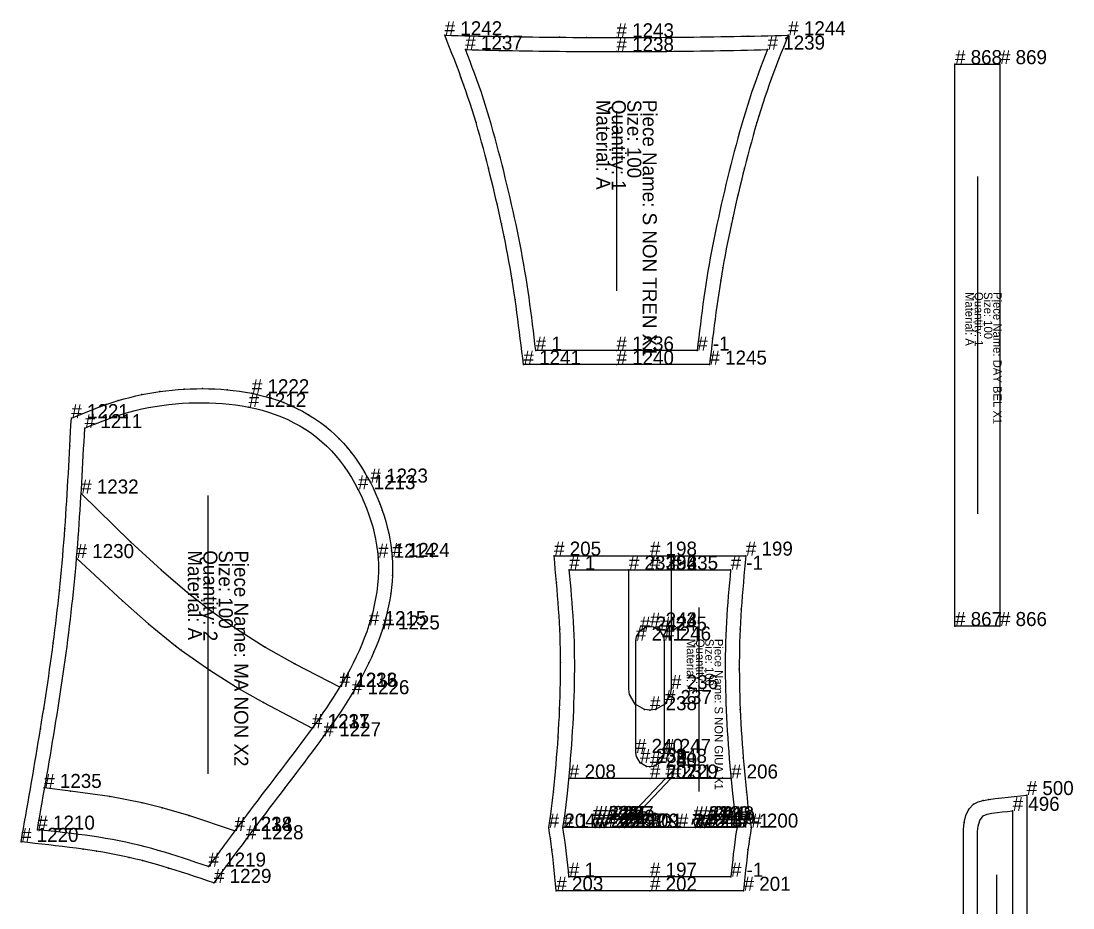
# Model space of a CAD drawing. Header units: metres. Extents: x 0 to 14781, y -73 to 3955.
# Drawn here: x 632 to 1381, y 3131 to 3762 of the extents above; entities that cross this region are included whole.
import ezdxf

# ---------------------------------------------------------------- set-up
doc = ezdxf.new("R2010")
doc.units = ezdxf.units.M

# ---------------------------------------------------------------- blocks, each defined once
blk = doc.blocks.new('7')
at = {"layer": '1'}
blk.add_lwpolyline([(1079.92, 3381.44), (1148.16, 3381.44), (1147.72, 3376.69), (1147.28, 3371.94), (1146.84, 3367.19), (1146.42, 3362.44), (1146.01, 3357.69), (1145.63, 3352.93), (1145.26, 3348.18), (1144.92, 3343.42), (1144.62, 3338.66), (1144.34, 3333.9), (1144.11, 3329.14), (1143.91, 3324.38), (1143.76, 3319.61), (1143.64, 3314.84), (1143.57, 3310.07), (1143.53, 3305.3), (1143.52, 3300.53), (1143.56, 3295.76), (1143.62, 3290.98), (1143.72, 3286.21), (1143.85, 3281.44), (1144.01, 3276.67), (1144.19, 3271.9), (1144.42, 3266.99), (1144.67, 3262.09), (1144.95, 3257.18), (1145.26, 3252.27), (1145.59, 3247.37), (1145.95, 3242.47), (1146.33, 3237.57), (1146.74, 3232.67), (1147.17, 3227.78), (1147.63, 3222.88), (1148.1, 3217.99), (1148.6, 3213.1), (1149.02, 3209.19), (1149.46, 3205.29), (1149.94, 3201.39), (1150.47, 3197.5), (1151.22, 3192.67), (1152.02, 3187.85), (1151.37, 3184.02), (1150.77, 3180.19), (1150.19, 3176.19), (1149.67, 3172.19), (1149.09, 3167.31), (1148.54, 3162.43), (1148.02, 3157.55), (1147.52, 3152.66), (1147.04, 3147.77), (1146.57, 3142.88), (1079.92, 3142.88), (1013.26, 3142.88), (1012.79, 3147.77), (1012.31, 3152.66), (1011.81, 3157.55), (1011.29, 3162.43), (1010.74, 3167.31), (1010.16, 3172.19), (1009.64, 3176.19), (1009.06, 3180.19), (1008.46, 3184.02), (1007.82, 3187.85), (1008.61, 3192.67), (1009.36, 3197.5), (1009.89, 3201.39), (1010.37, 3205.29), (1010.82, 3209.19), (1011.23, 3213.1), (1011.73, 3217.99), (1012.2, 3222.88), (1012.66, 3227.78), (1013.09, 3232.67), (1013.5, 3237.57), (1013.88, 3242.47), (1014.24, 3247.37), (1014.57, 3252.27), (1014.88, 3257.18), (1015.16, 3262.09), (1015.41, 3266.99), (1015.64, 3271.9), (1015.82, 3276.67), (1015.98, 3281.44), (1016.11, 3286.21), (1016.21, 3290.98), (1016.28, 3295.76), (1016.31, 3300.53), (1016.3, 3305.3), (1016.26, 3310.07), (1016.19, 3314.84), (1016.07, 3319.61), (1015.92, 3324.38), (1015.72, 3329.14), (1015.49, 3333.9), (1015.22, 3338.66), (1014.91, 3343.42), (1014.57, 3348.18), (1014.2, 3352.93), (1013.82, 3357.69), (1013.41, 3362.44), (1012.99, 3367.19), (1012.56, 3371.94), (1012.11, 3376.69), (1011.67, 3381.44)], close=True, dxfattribs=at)
at = {"layer": '14'}
for points in [[(1079.92, 3371.44), (1137.36, 3371.44), (1136.93, 3366.79), (1136.51, 3362.13), (1136.09, 3357.48), (1135.7, 3352.82), (1135.32, 3348.17), (1134.97, 3343.51), (1134.64, 3338.85), (1134.35, 3334.19), (1134.11, 3329.52), (1133.89, 3324.69), (1133.73, 3319.86), (1133.6, 3315.03), (1133.52, 3310.2), (1133.48, 3305.36), (1133.48, 3300.53), (1133.52, 3295.69), (1133.59, 3290.86), (1133.69, 3286.02), (1133.83, 3281.19), (1134, 3276.35), (1134.2, 3271.52), (1134.43, 3266.56), (1134.68, 3261.6), (1134.97, 3256.65), (1135.28, 3251.7), (1135.62, 3246.74), (1135.98, 3241.79), (1136.37, 3236.85), (1136.78, 3231.9), (1137.21, 3226.95), (1137.67, 3222.01), (1138.15, 3217.07), (1138.65, 3212.13), (1139.07, 3208.12), (1139.52, 3204.11), (1140.01, 3200.11), (1140.57, 3196.11), (1141.21, 3191.98), (1141.89, 3187.86), (1141.37, 3184.77), (1140.88, 3181.67), (1140.28, 3177.54), (1139.75, 3173.39), (1139.26, 3169.3), (1138.81, 3165.2), (1138.39, 3161.09), (1137.98, 3156.99), (1137.58, 3152.88), (1079.92, 3152.88), (1022.25, 3152.88), (1021.85, 3156.99), (1021.45, 3161.09), (1021.02, 3165.2), (1020.57, 3169.3), (1020.09, 3173.39), (1019.55, 3177.54), (1018.96, 3181.67), (1018.46, 3184.77), (1017.94, 3187.86), (1018.62, 3191.98), (1019.27, 3196.11), (1019.82, 3200.11), (1020.31, 3204.11), (1020.76, 3208.12), (1021.18, 3212.13), (1021.68, 3217.07), (1022.16, 3222.01), (1022.62, 3226.95), (1023.05, 3231.9), (1023.46, 3236.85), (1023.85, 3241.79), (1024.21, 3246.74), (1024.55, 3251.7), (1024.86, 3256.65), (1025.15, 3261.6), (1025.4, 3266.56), (1025.64, 3271.52), (1025.83, 3276.35), (1026, 3281.19), (1026.14, 3286.02), (1026.24, 3290.86), (1026.31, 3295.69), (1026.35, 3300.53), (1026.35, 3305.36), (1026.31, 3310.2), (1026.23, 3315.03), (1026.11, 3319.86), (1025.94, 3324.69), (1025.73, 3329.52), (1025.48, 3334.19), (1025.19, 3338.85), (1024.86, 3343.51), (1024.51, 3348.17), (1024.13, 3352.82), (1023.74, 3357.48), (1023.32, 3362.13), (1022.9, 3366.79), (1022.47, 3371.44)], [(1064.92, 3371.44), (1079.92, 3371.44), (1094.92, 3371.44), (1094.92, 3286.44), (1094.4, 3282.56), (1090.52, 3275.83), (1083.8, 3271.95), (1079.92, 3271.44), (1079.92, 3271.44), (1076.03, 3271.95), (1069.31, 3275.83), (1065.43, 3282.56), (1064.92, 3286.44)], [(1079.93, 3231.03), (1077.34, 3231.37), (1072.86, 3233.96), (1070.27, 3238.44), (1069.93, 3241.03), (1069.93, 3321.03), (1070.27, 3323.62), (1072.86, 3328.1), (1077.34, 3330.69), (1079.93, 3331.03), (1079.93, 3331.03), (1082.52, 3330.69), (1087, 3328.1), (1089.59, 3323.62), (1089.93, 3321.03), (1089.93, 3241.03), (1089.59, 3238.44), (1087, 3233.96), (1082.52, 3231.37), (1079.93, 3231.03)]]:
    blk.add_lwpolyline(points, close=True, dxfattribs=at)
at = {"layer": '2'}
for p in [(1011.67, 3381.44), (1079.92, 3381.44), (1148.16, 3381.44), (1022.47, 3371.44), (1064.92, 3371.44), (1079.92, 3371.44), (1079.92, 3371.44), (1094.92, 3371.44), (1137.36, 3371.44), (1072.86, 3328.1), (1079.93, 3331.03), (1079.93, 3331.03), (1087, 3328.1), (1069.93, 3321.03), (1089.93, 3321.03), (1094.92, 3286.44), (1090.52, 3275.83), (1079.92, 3271.44), (1069.93, 3241.03), (1089.93, 3241.03), (1072.86, 3233.96), (1079.93, 3231.03), (1079.93, 3231.03), (1087, 3233.96), (1022.25, 3222.84), (1079.92, 3222.84), (1090.9, 3222.84), (1094.79, 3222.84), (1137.58, 3222.84), (1038.47, 3190.68), (1039.32, 3193.28), (1042.56, 3193.24), (1045.81, 3193.2), (1049.06, 3193.17), (1049.84, 3190.55), (1109.93, 3190.53), (1110.78, 3193.13), (1114.02, 3193.1), (1117.27, 3193.06), (1120.52, 3193.02), (1121.3, 3190.4), (1007.82, 3187.85), (1017.94, 3187.86), (1017.94, 3187.86), (1040.88, 3188.05), (1044.13, 3188.01), (1047.38, 3187.97), (1057.98, 3187.86), (1061.86, 3187.86), (1066.99, 3187.86), (1079.92, 3187.86), (1099.82, 3187.86), (1112.34, 3187.9), (1115.59, 3187.86), (1118.84, 3187.82), (1141.89, 3187.86), (1141.89, 3187.86), (1152.02, 3187.85), (1022.25, 3152.88), (1079.92, 3152.88), (1137.58, 3152.88), (1013.26, 3142.88), (1079.92, 3142.88), (1146.57, 3142.88)]:
    blk.add_point(p, dxfattribs=at)
at = {"layer": '3'}
for p in [(1079.92, 3371.44), (1013.41, 3362.44), (1144.92, 3343.42), (1015.72, 3329.14), (1144.11, 3329.14), (1016.3, 3305.3), (1143.52, 3300.53), (1065.43, 3282.56), (1094.4, 3282.56), (1069.31, 3275.83), (1090.52, 3275.83), (1015.64, 3271.9), (1076.03, 3271.95), (1083.8, 3271.95), (1144.19, 3271.9), (1014.57, 3252.27), (1070.27, 3238.44), (1146.33, 3237.57), (1072.86, 3233.96), (1077.34, 3231.37), (1011.23, 3213.1), (1148.6, 3213.1), (1009.36, 3197.5), (1079.28, 3197.72), (1083.4, 3198.17), (1150.47, 3197.5), (1039.32, 3193.28), (1042.56, 3193.24), (1045.81, 3193.2), (1049.06, 3193.17), (1072.04, 3194.2), (1091.4, 3196.38), (1094.77, 3194.2), (1110.78, 3193.13), (1114.02, 3193.1), (1117.27, 3193.06), (1120.52, 3193.02), (1040.88, 3188.05), (1044.13, 3188.01), (1047.38, 3187.97), (1112.34, 3187.9), (1115.59, 3187.86), (1118.84, 3187.82), (1009.06, 3180.19), (1150.77, 3180.19), (1010.16, 3172.19), (1149.67, 3172.19)]:
    blk.add_point(p, dxfattribs=at)
at = {"layer": '4'}
for p in [(1079.92, 3381.44, 7), (1079.92, 3371.44, 7), (1079.92, 3371.44, 5), (1079.92, 3152.88, 7), (1079.92, 3142.88, 7)]:
    blk.add_point(p, dxfattribs=at)
at = {"layer": '7'}
blk.add_line((1114.71, 3344.59), (1114.71, 3213.46), dxfattribs=at)
at = {"layer": '8'}
for p, q in [((1090.9, 3222.84), (1057.98, 3187.86)), ((1094.79, 3222.84), (1061.86, 3187.86))]:
    blk.add_line(p, q, dxfattribs=at)
for points in [[(1137.58, 3222.84), (1079.92, 3222.84), (1022.25, 3222.84)], [(1066.99, 3187.86), (1072.04, 3194.2), (1079.28, 3197.72), (1083.4, 3198.17), (1091.4, 3196.38), (1094.77, 3194.2), (1099.82, 3187.86)], [(1038.47, 3190.68), (1039.32, 3193.28), (1040.88, 3188.05), (1042.56, 3193.24), (1044.13, 3188.01), (1045.81, 3193.2), (1047.38, 3187.97), (1049.06, 3193.17), (1049.84, 3190.55)], [(1109.93, 3190.53), (1110.78, 3193.13), (1112.34, 3187.9), (1114.02, 3193.1), (1115.59, 3187.86), (1117.27, 3193.06), (1118.84, 3187.82), (1120.52, 3193.02), (1121.3, 3190.4)], [(1141.89, 3187.86), (1079.92, 3187.86), (1017.94, 3187.86)]]:
    blk.add_lwpolyline(points, dxfattribs=at)
at = {"layer": '1'}
for s, p in [('Material: A', (1106.13, 3322.22)), ('Quantity: 1', (1112.73, 3322.22)), ('Size: 100', (1119.33, 3322.22)), ('Piece Name: S NON GIUA X1', (1125.93, 3322.22))]:
    blk.add_text(s, height=6, rotation=270, dxfattribs=at).set_placement(p)
at = {"layer": '2'}
for s, p in [('# 205', (1011.67, 3381.44)), ('# 198', (1079.92, 3381.44)), ('# 199', (1148.16, 3381.44)), ('# 1', (1022.47, 3371.44)), ('# 233', (1064.92, 3371.44)), ('# 196', (1079.92, 3371.44)), ('# 234', (1079.92, 3371.44)), ('# 235', (1094.92, 3371.44)), ('# -1', (1137.36, 3371.44)), ('# 243', (1079.93, 3331.03)), ('# 244', (1079.93, 3331.03)), ('# 242', (1072.86, 3328.1)), ('# 245', (1087, 3328.1)), ('# 241', (1069.93, 3321.03)), ('# 246', (1089.93, 3321.03)), ('# 236', (1094.92, 3286.44)), ('# 238', (1079.92, 3271.44)), ('# 237', (1090.52, 3275.83)), ('# 240', (1069.93, 3241.03)), ('# 247', (1089.93, 3241.03)), ('# 239', (1072.86, 3233.96)), ('# 248', (1087, 3233.96)), ('# 249', (1079.93, 3231.03)), ('# 250', (1079.93, 3231.03)), ('# 208', (1022.25, 3222.84)), ('# 207', (1079.92, 3222.84)), ('# 231', (1090.9, 3222.84)), ('# 229', (1094.79, 3222.84)), ('# 206', (1137.58, 3222.84)), ('# 204', (1007.82, 3187.85)), ('# 1', (1017.94, 3187.86)), ('# 1', (1017.94, 3187.86)), ('# 220', (1038.47, 3190.68)), ('# 221', (1039.32, 3193.28)), ('# 222', (1040.88, 3188.05)), ('# 223', (1042.56, 3193.24)), ('# 224', (1044.13, 3188.01)), ('# 225', (1045.81, 3193.2)), ('# 226', (1047.38, 3187.97)), ('# 227', (1049.06, 3193.17)), ('# 228', (1049.84, 3190.55)), ('# 232', (1057.98, 3187.86)), ('# 230', (1061.86, 3187.86)), ('# 209', (1066.99, 3187.86)), ('# -1', (1079.92, 3187.86)), ('# 210', (1099.82, 3187.86)), ('# 211', (1109.93, 3190.53)), ('# 212', (1110.78, 3193.13)), ('# 213', (1112.34, 3187.9)), ('# 214', (1114.02, 3193.1)), ('# 215', (1115.59, 3187.86)), ('# 216', (1117.27, 3193.06)), ('# 217', (1118.84, 3187.82)), ('# 218', (1120.52, 3193.02)), ('# 219', (1121.3, 3190.4)), ('# -1', (1141.89, 3187.86)), ('# -1', (1141.89, 3187.86)), ('# 200', (1152.02, 3187.85)), ('# 1', (1022.25, 3152.88)), ('# 197', (1079.92, 3152.88)), ('# -1', (1137.58, 3152.88)), ('# 203', (1013.26, 3142.88)), ('# 202', (1079.92, 3142.88)), ('# 201', (1146.57, 3142.88))]:
    blk.add_text(s, height=10, dxfattribs=at).set_placement(p)
blk = doc.blocks.new('18')
at = {"layer": '1'}
blk.add_lwpolyline([(1303.09, 2998.15), (1303.1, 3003.15), (1303.1, 3008.15), (1303.11, 3013.15), (1303.11, 3018.15), (1303.12, 3023.15), (1303.12, 3028.15), (1303.13, 3033.15), (1303.13, 3038.14), (1303.14, 3043.14), (1303.14, 3048.14), (1303.14, 3053.14), (1303.14, 3058.14), (1303.15, 3063.14), (1303.15, 3068.14), (1303.15, 3073.14), (1303.15, 3078.13), (1303.15, 3083.06), (1303.15, 3087.99), (1303.15, 3092.92), (1303.15, 3097.85), (1303.14, 3102.78), (1303.14, 3107.71), (1303.14, 3112.64), (1303.13, 3117.57), (1303.13, 3122.5), (1303.13, 3127.43), (1303.12, 3132.36), (1303.12, 3137.29), (1303.11, 3142.22), (1303.11, 3147.15), (1303.1, 3152.08), (1303.09, 3157.01), (1303.09, 3161.94), (1303.08, 3166.87), (1303.08, 3171.8), (1303.07, 3176.73), (1303.06, 3181.66), (1303.16, 3186.51), (1303.64, 3191.46), (1304.86, 3196.42), (1307, 3200.96), (1310.17, 3204.46), (1313.43, 3206.19), (1317.16, 3207.22), (1321.08, 3207.88), (1325.72, 3208.52), (1330.28, 3209.1), (1334.78, 3209.63), (1339.24, 3210.12), (1343.67, 3210.59), (1348.08, 3211.04), (1348.08, 2955.39), (1343.32, 2955.88), (1338.56, 2956.34), (1333.81, 2956.73), (1329.08, 2957.02), (1324.31, 2957.26), (1319.47, 2957.75), (1315.21, 2958.68), (1311.23, 2960.3), (1307.93, 2962.77), (1305.74, 2965.95), (1304.33, 2969.7), (1303.54, 2973.69), (1303.17, 2978.18), (1303.1, 2982.61), (1303.09, 2986.48), (1303.09, 2990.36), (1303.09, 2994.26)], close=True, dxfattribs=at)
at = {"layer": '14'}
blk.add_lwpolyline([(1313.09, 2998.15), (1313.1, 3003.15), (1313.1, 3008.15), (1313.11, 3013.15), (1313.11, 3018.15), (1313.12, 3023.15), (1313.12, 3028.15), (1313.13, 3033.15), (1313.13, 3038.14), (1313.14, 3043.14), (1313.14, 3048.14), (1313.14, 3053.14), (1313.14, 3058.14), (1313.15, 3063.14), (1313.15, 3068.14), (1313.15, 3073.14), (1313.15, 3078.13), (1313.15, 3083.05), (1313.15, 3087.97), (1313.15, 3092.88), (1313.15, 3097.8), (1313.14, 3102.71), (1313.14, 3107.63), (1313.14, 3112.55), (1313.13, 3117.46), (1313.13, 3122.38), (1313.13, 3127.29), (1313.12, 3132.21), (1313.12, 3137.13), (1313.11, 3142.04), (1313.11, 3146.96), (1313.1, 3151.87), (1313.09, 3156.79), (1313.09, 3161.71), (1313.08, 3166.62), (1313.08, 3171.54), (1313.07, 3176.45), (1313.06, 3181.37), (1313.11, 3185.05), (1313.51, 3188.81), (1314.75, 3192.98), (1317.21, 3196.19), (1319.98, 3197.44), (1323.17, 3198.05), (1327, 3198.58), (1330.74, 3199.03), (1334.42, 3199.43), (1338.08, 3199.8), (1338.08, 2966.28), (1334.1, 2966.68), (1329.89, 2966.99), (1324.54, 2967.29), (1319.49, 2968.13), (1315.68, 2970.31), (1313.89, 2973.74), (1313.21, 2978.14), (1313.1, 2982.86), (1313.09, 2986.92), (1313.09, 2990.77), (1313.09, 2994.5)], close=True, dxfattribs=at)
at = {"layer": '2'}
for p in [(1348.08, 3211.04), (1338.08, 3199.8), (1303.15, 3078.13), (1313.15, 3078.13), (1303.09, 2998.15), (1313.09, 2998.15), (1338.08, 2966.28), (1348.08, 2955.39)]:
    blk.add_point(p, dxfattribs=at)
at = {"layer": '3'}
for p in [(1317.16, 3207.22), (1321.08, 3207.88), (1307, 3200.96), (1310.17, 3204.46), (1303.64, 3191.46), (1303.15, 3078.13), (1303.1, 2982.61), (1303.54, 2973.69), (1304.33, 2969.7), (1307.93, 2962.77), (1311.23, 2960.3), (1319.47, 2957.75), (1329.08, 2957.02)]:
    blk.add_point(p, dxfattribs=at)
at = {"layer": '7'}
blk.add_line((1326.55, 3154.34), (1326.55, 3016.37), dxfattribs=at)
at = {"layer": '1'}
for s, p in [('Quantity: 2', (1324.9, 3122.86)), ('Size: 100', (1330.4, 3122.86)), ('Material: A', (1319.4, 3122.86)), ('Piece Name: NEP TUI TRC X2', (1335.9, 3122.86))]:
    blk.add_text(s, height=5, rotation=270, dxfattribs=at).set_placement(p)
at = {"layer": '2'}
for s, p in [('# 500', (1348.08, 3211.04)), ('# 496', (1338.08, 3199.8)), ('# 499', (1303.15, 3078.13)), ('# 495', (1313.15, 3078.13)), ('# 498', (1303.09, 2998.15)), ('# 494', (1313.09, 2998.15)), ('# 497', (1338.08, 2966.28)), ('# 501', (1348.08, 2955.39))]:
    blk.add_text(s, height=10, dxfattribs=at).set_placement(p)
blk = doc.blocks.new('32')
at = {"layer": '1'}
blk.add_lwpolyline([(1329.05, 3331.33), (1297.05, 3331.33), (1297.05, 3731.33), (1329.05, 3731.33)], close=True, dxfattribs=at)
at = {"layer": '2'}
for p in [(1297.05, 3731.33), (1329.05, 3731.33), (1297.05, 3331.33), (1329.05, 3331.33)]:
    blk.add_point(p, dxfattribs=at)
at = {"layer": '7'}
blk.add_line((1313.05, 3651.33), (1313.05, 3411.33), dxfattribs=at)
at = {"layer": '1'}
for s, p in [('Material: A', (1304.47, 3569.13)), ('Quantity: 1', (1311.07, 3569.13)), ('Size: 100', (1317.67, 3569.13)), ('Piece Name: DAY BEL X1', (1324.27, 3569.13))]:
    blk.add_text(s, height=6, rotation=270, dxfattribs=at).set_placement(p)
at = {"layer": '2'}
for s, p in [('# 868', (1297.05, 3731.33)), ('# 869', (1329.05, 3731.33)), ('# 867', (1297.05, 3331.33)), ('# 866', (1329.05, 3331.33))]:
    blk.add_text(s, height=10, dxfattribs=at).set_placement(p)
blk = doc.blocks.new('49')
at = {"layer": '1'}
blk.add_lwpolyline([(632.24, 3177.68), (633.08, 3182.41), (633.91, 3187.13), (634.75, 3191.86), (635.58, 3196.59), (636.42, 3201.31), (637.25, 3206.04), (638.08, 3210.77), (638.9, 3215.5), (639.72, 3220.23), (640.54, 3224.96), (641.35, 3229.69), (642.16, 3234.42), (642.96, 3239.15), (643.75, 3243.89), (644.54, 3248.62), (645.32, 3253.36), (646.1, 3258.1), (646.86, 3262.84), (647.62, 3267.58), (648.37, 3272.32), (649.1, 3276.99), (649.82, 3281.66), (650.53, 3286.33), (651.22, 3291), (651.91, 3295.68), (652.59, 3300.35), (653.25, 3305.03), (653.9, 3309.71), (654.54, 3314.39), (655.16, 3319.08), (655.77, 3323.76), (656.37, 3328.45), (656.95, 3333.14), (657.51, 3337.83), (658.06, 3342.52), (658.59, 3347.21), (659.1, 3351.91), (659.59, 3356.6), (660.09, 3361.5), (660.57, 3366.39), (661.02, 3371.29), (661.46, 3376.19), (661.89, 3381.09), (662.29, 3385.99), (662.69, 3390.9), (663.06, 3395.8), (663.43, 3400.71), (663.78, 3405.62), (664.12, 3410.52), (664.45, 3415.43), (664.76, 3420.34), (665.07, 3425.26), (665.37, 3430.17), (665.66, 3435.08), (665.94, 3439.99), (666.22, 3444.91), (666.49, 3449.82), (666.76, 3454.74), (667.02, 3459.66), (667.28, 3464.57), (667.54, 3469.49), (667.79, 3474.4), (668.05, 3479.32), (672.17, 3481.01), (676.3, 3482.68), (680.44, 3484.34), (684.59, 3485.95), (688.76, 3487.52), (692.94, 3489.02), (697.16, 3490.45), (701.4, 3491.79), (705.57, 3493.01), (709.77, 3494.14), (714, 3495.17), (718.25, 3496.1), (722.52, 3496.95), (726.81, 3497.69), (731.11, 3498.34), (735.41, 3498.9), (739.73, 3499.36), (744.05, 3499.73), (748.38, 3500.02), (752.71, 3500.21), (757.05, 3500.32), (761.39, 3500.35), (765.77, 3500.3), (770.15, 3500.16), (774.53, 3499.92), (778.9, 3499.58), (783.32, 3499.12), (787.73, 3498.55), (792.13, 3497.86), (796.51, 3497.04), (801.15, 3496.02), (805.76, 3494.85), (810.32, 3493.51), (814.84, 3492.02), (819.29, 3490.37), (823.68, 3488.56), (828.2, 3486.48), (832.63, 3484.22), (836.96, 3481.78), (841.19, 3479.14), (845.3, 3476.32), (849.27, 3473.3), (852.56, 3470.55), (855.72, 3467.68), (858.77, 3464.67), (861.71, 3461.55), (864.52, 3458.32), (867.22, 3455), (869.79, 3451.59), (872.25, 3448.1), (874.6, 3444.54), (876.83, 3440.9), (878.94, 3437.2), (880.95, 3433.44), (882.85, 3429.62), (884.64, 3425.76), (886.32, 3421.85), (887.88, 3417.89), (889.34, 3413.89), (890.67, 3409.86), (891.88, 3405.79), (892.97, 3401.69), (893.93, 3397.55), (894.77, 3393.32), (895.47, 3389.07), (896.01, 3384.79), (896.39, 3380.5), (896.61, 3376.14), (896.67, 3371.78), (896.57, 3367.41), (896.31, 3363.05), (895.91, 3358.7), (895.36, 3354.36), (894.68, 3350.05), (893.87, 3345.77), (892.93, 3341.51), (891.88, 3337.29), (890.7, 3333.09), (889.42, 3328.92), (888.06, 3324.87), (886.6, 3320.84), (885.05, 3316.85), (883.4, 3312.9), (881.68, 3308.98), (879.87, 3305.1), (878.01, 3301.3), (876.09, 3297.54), (874.09, 3293.81), (872.04, 3290.12), (869.93, 3286.46), (867.76, 3282.83), (865.39, 3278.99), (862.96, 3275.17), (860.49, 3271.39), (857.98, 3267.63), (855.43, 3263.9), (852.84, 3260.2), (850.23, 3256.51), (847.59, 3252.84), (844.89, 3249.14), (842.18, 3245.46), (839.45, 3241.79), (836.71, 3238.13), (833.96, 3234.48), (831.2, 3230.83), (828.43, 3227.19), (825.66, 3223.56), (822.88, 3219.92), (820.1, 3216.29), (817.32, 3212.63), (814.53, 3208.97), (811.75, 3205.31), (808.97, 3201.65), (806.19, 3197.98), (803.42, 3194.31), (800.66, 3190.63), (797.9, 3186.95), (795.15, 3183.26), (792.41, 3179.57), (789.54, 3175.7), (786.67, 3171.82), (783.82, 3167.93), (780.97, 3164.04), (778.12, 3160.15), (775.28, 3156.26), (772.43, 3152.36), (769.59, 3148.47), (764.99, 3150.03), (760.39, 3151.58), (755.78, 3153.12), (751.17, 3154.65), (746.56, 3156.15), (741.93, 3157.62), (737.3, 3159.06), (732.66, 3160.45), (728, 3161.8), (723.34, 3163.1), (718.65, 3164.34), (713.96, 3165.51), (709.24, 3166.62), (704.6, 3167.63), (699.94, 3168.57), (695.27, 3169.46), (690.58, 3170.28), (685.89, 3171.05), (681.18, 3171.78), (676.47, 3172.47), (671.57, 3173.14), (666.66, 3173.79), (661.75, 3174.4), (656.84, 3174.99), (651.92, 3175.55), (647, 3176.1), (642.08, 3176.63), (637.16, 3177.16)], close=True, dxfattribs=at)
at = {"layer": '14'}
blk.add_lwpolyline([(643.87, 3186.38), (644.72, 3191.2), (645.57, 3196.02), (646.42, 3200.85), (647.27, 3205.67), (648.11, 3210.49), (648.96, 3215.31), (649.8, 3220.14), (650.63, 3224.96), (651.46, 3229.78), (652.29, 3234.61), (653.11, 3239.43), (653.92, 3244.26), (654.73, 3249.09), (655.53, 3253.91), (656.32, 3258.74), (657.1, 3263.57), (657.88, 3268.4), (658.64, 3273.23), (659.39, 3278.07), (660.13, 3282.9), (660.86, 3287.74), (661.58, 3292.57), (662.29, 3297.41), (662.98, 3302.25), (663.66, 3307.09), (664.32, 3311.93), (664.97, 3316.78), (665.6, 3321.62), (666.22, 3326.47), (666.82, 3331.32), (667.4, 3336.17), (667.97, 3341.03), (668.51, 3345.88), (669.04, 3350.74), (669.55, 3355.6), (670.03, 3360.44), (670.5, 3365.29), (670.95, 3370.13), (671.38, 3374.98), (671.79, 3379.83), (672.19, 3384.68), (672.57, 3389.54), (672.94, 3394.39), (673.29, 3399.25), (673.64, 3404.11), (673.97, 3408.96), (674.29, 3413.82), (674.6, 3418.69), (674.9, 3423.55), (675.19, 3428.41), (675.47, 3433.28), (675.75, 3438.14), (676.02, 3443.01), (676.29, 3447.87), (676.55, 3452.74), (676.81, 3457.61), (677.07, 3462.47), (677.33, 3467.34), (677.58, 3472.21), (681.98, 3474), (686.39, 3475.76), (690.81, 3477.48), (695.25, 3479.14), (699.73, 3480.72), (704.24, 3482.18), (708.87, 3483.54), (713.53, 3484.77), (718.24, 3485.87), (722.97, 3486.84), (727.74, 3487.69), (732.53, 3488.42), (737.33, 3489.02), (742.15, 3489.51), (746.99, 3489.89), (751.82, 3490.15), (756.66, 3490.3), (761.5, 3490.34), (766.21, 3490.27), (770.92, 3490.1), (775.62, 3489.81), (780.3, 3489.38), (784.98, 3488.82), (789.64, 3488.12), (794.29, 3487.26), (799.04, 3486.21), (803.77, 3484.98), (808.46, 3483.57), (813.08, 3481.99), (817.64, 3480.22), (822.12, 3478.27), (826.5, 3476.12), (830.78, 3473.79), (834.93, 3471.26), (838.94, 3468.53), (842.81, 3465.61), (846.42, 3462.57), (849.88, 3459.34), (853.19, 3455.96), (856.35, 3452.42), (859.35, 3448.74), (862.2, 3444.94), (864.9, 3441.03), (867.44, 3437.02), (869.84, 3432.92), (872.08, 3428.75), (874.28, 3424.3), (876.32, 3419.78), (878.18, 3415.2), (879.89, 3410.55), (881.28, 3406.3), (882.54, 3402), (883.64, 3397.66), (884.58, 3393.28), (885.35, 3388.87), (885.95, 3384.44), (886.36, 3379.98), (886.59, 3375.13), (886.6, 3370.27), (886.4, 3365.41), (886, 3360.55), (885.41, 3355.71), (884.63, 3350.89), (883.67, 3346.09), (882.55, 3341.33), (881.28, 3336.61), (879.86, 3331.94), (878.29, 3327.32), (876.6, 3322.75), (874.78, 3318.24), (872.85, 3313.77), (870.81, 3309.36), (868.66, 3305), (866.42, 3300.69), (864.09, 3296.42), (861.68, 3292.2), (859.2, 3288.03), (856.88, 3284.25), (854.5, 3280.52), (852.08, 3276.81), (849.62, 3273.13), (847.12, 3269.48), (844.58, 3265.85), (842.02, 3262.23), (839.44, 3258.64), (836.76, 3254.97), (834.06, 3251.31), (831.35, 3247.66), (828.63, 3244.02), (825.89, 3240.39), (823.14, 3236.76), (820.39, 3233.15), (817.64, 3229.53), (814.88, 3225.92), (812.12, 3222.31), (809.32, 3218.64), (806.53, 3214.98), (803.75, 3211.31), (800.96, 3207.65), (798.18, 3203.97), (795.41, 3200.3), (792.64, 3196.61), (789.88, 3192.93), (787.13, 3189.24), (784.38, 3185.54), (781.7, 3181.91), (779.02, 3178.28), (776.35, 3174.65), (773.69, 3171.01), (771.03, 3167.37), (768.37, 3163.72), (765.71, 3160.08), (761.23, 3161.59), (756.75, 3163.09), (752.27, 3164.57), (747.78, 3166.04), (743.29, 3167.49), (738.79, 3168.9), (734.28, 3170.27), (729.76, 3171.6), (725.24, 3172.88), (720.69, 3174.11), (716.14, 3175.27), (711.57, 3176.36), (706.81, 3177.41), (702.03, 3178.39), (697.24, 3179.3), (692.43, 3180.15), (687.61, 3180.94), (682.78, 3181.68), (677.94, 3182.36), (673.09, 3183.01), (668.23, 3183.63), (663.37, 3184.21), (658.5, 3184.78), (653.62, 3185.32), (648.75, 3185.85)], close=True, dxfattribs=at)
at = {"layer": '2'}
for p in [(796.51, 3497.04), (794.29, 3487.26), (668.05, 3479.32), (677.58, 3472.21), (880.95, 3433.44), (675.03, 3425.67), (872.08, 3428.75), (671.78, 3379.74), (886.36, 3379.98), (896.39, 3380.5), (879.86, 3331.94), (889.42, 3328.92), (858.94, 3288.15), (859.2, 3288.03), (867.76, 3282.83), (839.37, 3258.71), (839.44, 3258.64), (847.59, 3252.84), (648.74, 3216.06), (643.87, 3186.38), (784.24, 3185.53), (784.38, 3185.54), (632.24, 3177.68), (792.41, 3179.57), (765.71, 3160.08), (769.59, 3148.47)]:
    blk.add_point(p, dxfattribs=at)
at = {"layer": '3'}
for p in [(731.11, 3498.34), (748.38, 3500.02), (761.39, 3500.35), (778.9, 3499.58), (796.51, 3497.04), (701.4, 3491.79), (718.25, 3496.1), (810.32, 3493.51), (819.29, 3490.37), (692.94, 3489.02), (823.68, 3488.56), (836.96, 3481.78), (849.27, 3473.3), (667.02, 3459.66), (858.77, 3464.67), (864.52, 3458.32), (867.22, 3455), (876.83, 3440.9), (880.95, 3433.44), (887.88, 3417.89), (889.34, 3413.89), (663.43, 3400.71), (893.93, 3397.55), (710.19, 3391.21), (896.01, 3384.79), (896.39, 3380.5), (731.87, 3371.25), (896.57, 3367.41), (659.59, 3356.6), (750.53, 3355.35), (704.43, 3349.2), (895.36, 3354.36), (765.97, 3343.27), (723.05, 3332.85), (891.88, 3337.29), (785.67, 3329.33), (889.42, 3328.92), (655.16, 3319.08), (742.3, 3317.28), (746.25, 3314.29), (806.09, 3316.39), (883.4, 3312.9), (827.1, 3304.44), (879.87, 3305.1), (766.51, 3299.97), (787.51, 3286.71), (867.76, 3282.83), (869.93, 3286.46), (648.37, 3272.32), (804.75, 3276.82), (646.1, 3258.1), (852.84, 3260.2), (847.59, 3252.84), (667.5, 3213.89), (820.1, 3216.29), (695.49, 3210.01), (718.55, 3205.56), (732.79, 3202), (751.6, 3196.45), (792.41, 3179.57), (676.47, 3172.47), (685.89, 3171.05), (709.24, 3166.62), (718.65, 3164.34), (737.3, 3159.06)]:
    blk.add_point(p, dxfattribs=at)
at = {"layer": '4'}
for p in [(880.95, 3433.44, 7), (872.08, 3428.75, 7), (839.44, 3258.64, 7), (847.59, 3252.84, 7)]:
    blk.add_point(p, dxfattribs=at)
at = {"layer": '7'}
blk.add_line((765.3, 3424.28), (765.3, 3226.23), dxfattribs=at)
at = {"layer": '8'}
for points in [[(675.03, 3425.67), (710.19, 3391.21), (731.87, 3371.25), (750.53, 3355.35), (765.97, 3343.27), (785.67, 3329.33), (806.09, 3316.39), (827.1, 3304.44), (858.94, 3288.15)], [(671.78, 3379.74), (704.43, 3349.2), (723.05, 3332.85), (742.3, 3317.28), (746.25, 3314.29), (766.51, 3299.97), (787.51, 3286.71), (804.75, 3276.82), (839.37, 3258.71)], [(784.24, 3185.53), (751.6, 3196.45), (732.79, 3202), (718.55, 3205.56), (695.49, 3210.01), (667.5, 3213.89), (648.74, 3216.06)]]:
    blk.add_lwpolyline(points, dxfattribs=at)
at = {"layer": '1'}
for s, p in [('Quantity: 2', (762, 3385.25)), ('Size: 100', (773, 3385.25)), ('Material: A', (751, 3385.25)), ('Piece Name: MA NON X2', (784, 3385.25))]:
    blk.add_text(s, height=10, rotation=270, dxfattribs=at).set_placement(p)
at = {"layer": '2'}
for s, p in [('# 1222', (796.51, 3497.04)), ('# 1212', (794.29, 3487.26)), ('# 1221', (668.05, 3479.32)), ('# 1211', (677.58, 3472.21)), ('# 1213', (872.08, 3428.75)), ('# 1223', (880.95, 3433.44)), ('# 1232', (675.03, 3425.67)), ('# 1230', (671.78, 3379.74)), ('# 1214', (886.36, 3379.98)), ('# 1224', (896.39, 3380.5)), ('# 1215', (879.86, 3331.94)), ('# 1225', (889.42, 3328.92)), ('# 1233', (858.94, 3288.15)), ('# 1216', (859.2, 3288.03)), ('# 1226', (867.76, 3282.83)), ('# 1231', (839.37, 3258.71)), ('# 1217', (839.44, 3258.64)), ('# 1227', (847.59, 3252.84)), ('# 1235', (648.74, 3216.06)), ('# 1210', (643.87, 3186.38)), ('# 1234', (784.24, 3185.53)), ('# 1218', (784.38, 3185.54)), ('# 1220', (632.24, 3177.68)), ('# 1228', (792.41, 3179.57)), ('# 1219', (765.71, 3160.08)), ('# 1229', (769.59, 3148.47))]:
    blk.add_text(s, height=10, dxfattribs=at).set_placement(p)
blk = doc.blocks.new('50')
at = {"layer": '1'}
blk.add_lwpolyline([(1056.07, 3517.46), (989.88, 3517.46), (989.33, 3522.09), (988.77, 3526.73), (988.2, 3531.36), (987.63, 3535.99), (987.05, 3540.62), (986.46, 3545.25), (985.86, 3549.88), (985.24, 3554.51), (984.6, 3559.13), (983.94, 3563.75), (983.26, 3568.36), (982.56, 3572.98), (981.83, 3577.59), (981.09, 3582.05), (980.33, 3586.5), (979.54, 3590.96), (978.73, 3595.4), (977.89, 3599.85), (977.02, 3604.29), (976.13, 3608.72), (975.22, 3613.15), (974.28, 3617.57), (973.32, 3622.01), (972.34, 3626.44), (971.33, 3630.86), (970.31, 3635.28), (969.27, 3639.7), (968.2, 3644.11), (967.13, 3648.52), (966.04, 3652.92), (964.93, 3657.32), (963.74, 3661.97), (962.54, 3666.61), (961.32, 3671.24), (960.07, 3675.87), (958.79, 3680.49), (957.48, 3685.1), (956.14, 3689.7), (954.76, 3694.27), (953.34, 3698.83), (951.88, 3703.38), (950.39, 3707.91), (948.85, 3712.43), (947.27, 3716.94), (945.65, 3721.43), (944.03, 3725.81), (942.37, 3730.17), (940.69, 3734.53), (938.99, 3738.87), (937.26, 3743.21), (935.53, 3747.54), (933.79, 3751.88), (938.6, 3751.77), (943.4, 3751.67), (948.21, 3751.57), (953.01, 3751.47), (957.82, 3751.37), (962.63, 3751.27), (967.43, 3751.18), (972.24, 3751.08), (977.05, 3751), (981.85, 3750.91), (986.66, 3750.83), (991.46, 3750.76), (996.27, 3750.69), (1001.08, 3750.63), (1005.88, 3750.57), (1010.69, 3750.52), (1015.49, 3750.47), (1020.3, 3750.44), (1025.11, 3750.41), (1029.91, 3750.39), (1034.72, 3750.38), (1038.99, 3750.37), (1043.26, 3750.38), (1047.53, 3750.39), (1051.8, 3750.4), (1056.07, 3750.41), (1060.34, 3750.4), (1064.62, 3750.39), (1068.89, 3750.38), (1073.16, 3750.37), (1077.43, 3750.38), (1082.23, 3750.39), (1087.04, 3750.41), (1091.85, 3750.44), (1096.65, 3750.47), (1101.46, 3750.52), (1106.27, 3750.57), (1111.07, 3750.63), (1115.88, 3750.69), (1120.68, 3750.76), (1125.49, 3750.83), (1130.3, 3750.91), (1135.1, 3751), (1139.91, 3751.08), (1144.71, 3751.18), (1149.52, 3751.27), (1154.33, 3751.37), (1159.13, 3751.47), (1163.94, 3751.57), (1168.75, 3751.67), (1173.55, 3751.77), (1178.36, 3751.88), (1176.62, 3747.54), (1174.88, 3743.21), (1173.16, 3738.87), (1171.46, 3734.53), (1169.77, 3730.17), (1168.12, 3725.81), (1166.5, 3721.43), (1164.88, 3716.94), (1163.3, 3712.43), (1161.76, 3707.91), (1160.27, 3703.38), (1158.81, 3698.83), (1157.39, 3694.27), (1156.01, 3689.7), (1154.67, 3685.1), (1153.36, 3680.49), (1152.08, 3675.87), (1150.83, 3671.24), (1149.61, 3666.61), (1148.4, 3661.97), (1147.22, 3657.32), (1146.11, 3652.92), (1145.02, 3648.52), (1143.94, 3644.11), (1142.88, 3639.7), (1141.84, 3635.28), (1140.82, 3630.86), (1139.81, 3626.44), (1138.83, 3622.01), (1137.86, 3617.57), (1136.93, 3613.15), (1136.02, 3608.72), (1135.13, 3604.29), (1134.26, 3599.85), (1133.42, 3595.4), (1132.61, 3590.96), (1131.82, 3586.5), (1131.06, 3582.05), (1130.32, 3577.59), (1129.59, 3572.98), (1128.88, 3568.36), (1128.2, 3563.75), (1127.55, 3559.13), (1126.91, 3554.51), (1126.29, 3549.88), (1125.69, 3545.25), (1125.09, 3540.62), (1124.52, 3535.99), (1123.94, 3531.36), (1123.38, 3526.73), (1122.82, 3522.09), (1122.26, 3517.46)], close=True, dxfattribs=at)
at = {"layer": '14'}
blk.add_lwpolyline([(1056.07, 3527.46), (998.63, 3527.46), (998.06, 3532.17), (997.49, 3536.88), (996.91, 3541.59), (996.32, 3546.3), (995.72, 3551.01), (995.11, 3555.71), (994.47, 3560.41), (993.82, 3565.11), (993.14, 3569.8), (992.44, 3574.49), (991.7, 3579.18), (990.92, 3583.96), (990.11, 3588.73), (989.26, 3593.5), (988.38, 3598.27), (987.47, 3603.03), (986.53, 3607.78), (985.57, 3612.53), (984.57, 3617.28), (983.56, 3622.02), (982.52, 3626.75), (981.45, 3631.48), (980.36, 3636.21), (979.25, 3640.93), (978.12, 3645.65), (976.97, 3650.36), (975.81, 3655.07), (974.62, 3659.78), (973.42, 3664.48), (972.2, 3669.19), (970.96, 3673.88), (969.69, 3678.57), (968.4, 3683.25), (967.07, 3687.92), (965.72, 3692.58), (964.32, 3697.23), (962.89, 3701.87), (961.42, 3706.49), (959.9, 3711.1), (958.34, 3715.69), (956.73, 3720.26), (955.06, 3724.82), (953.47, 3729.04), (951.83, 3733.25), (950.17, 3737.46), (948.5, 3741.66), (953.29, 3741.56), (958.08, 3741.45), (962.86, 3741.35), (967.65, 3741.25), (972.43, 3741.16), (977.22, 3741.06), (982.01, 3740.97), (986.79, 3740.89), (991.58, 3740.81), (996.36, 3740.73), (1001.15, 3740.66), (1005.94, 3740.6), (1010.72, 3740.54), (1015.51, 3740.49), (1020.29, 3740.45), (1025.08, 3740.42), (1029.87, 3740.39), (1034.65, 3740.38), (1038.94, 3740.37), (1043.22, 3740.38), (1047.51, 3740.38), (1051.79, 3740.4), (1056.07, 3740.41), (1060.36, 3740.4), (1064.64, 3740.38), (1068.93, 3740.38), (1073.21, 3740.37), (1077.49, 3740.38), (1082.28, 3740.39), (1087.07, 3740.42), (1091.85, 3740.45), (1096.64, 3740.49), (1101.43, 3740.54), (1106.21, 3740.6), (1111, 3740.66), (1115.78, 3740.73), (1120.57, 3740.81), (1125.36, 3740.89), (1130.14, 3740.97), (1134.93, 3741.06), (1139.71, 3741.16), (1144.5, 3741.25), (1149.29, 3741.35), (1154.07, 3741.45), (1158.86, 3741.56), (1163.64, 3741.66), (1161.97, 3737.46), (1160.32, 3733.25), (1158.68, 3729.04), (1157.08, 3724.82), (1155.42, 3720.26), (1153.81, 3715.69), (1152.24, 3711.1), (1150.73, 3706.49), (1149.25, 3701.87), (1147.82, 3697.23), (1146.43, 3692.58), (1145.07, 3687.92), (1143.75, 3683.25), (1142.46, 3678.57), (1141.19, 3673.88), (1139.95, 3669.19), (1138.73, 3664.48), (1137.52, 3659.78), (1136.34, 3655.07), (1135.17, 3650.36), (1134.02, 3645.65), (1132.9, 3640.93), (1131.79, 3636.21), (1130.7, 3631.48), (1129.63, 3626.75), (1128.59, 3622.02), (1127.57, 3617.28), (1126.58, 3612.53), (1125.62, 3607.78), (1124.68, 3603.03), (1123.77, 3598.27), (1122.89, 3593.5), (1122.04, 3588.73), (1121.23, 3583.96), (1120.44, 3579.18), (1119.71, 3574.49), (1119.01, 3569.8), (1118.33, 3565.11), (1117.67, 3560.41), (1117.04, 3555.71), (1116.43, 3551.01), (1115.83, 3546.3), (1115.24, 3541.59), (1114.66, 3536.88), (1114.08, 3532.17), (1113.51, 3527.46)], close=True, dxfattribs=at)
at = {"layer": '2'}
for p in [(933.79, 3751.88), (1178.36, 3751.88), (1056.07, 3750.41), (948.5, 3741.66), (1056.07, 3740.41), (1163.64, 3741.66), (998.63, 3527.46), (1056.07, 3527.46), (1113.51, 3527.46), (989.88, 3517.46), (1056.07, 3517.46), (1122.26, 3517.46)]:
    blk.add_point(p, dxfattribs=at)
at = {"layer": '3'}
for p in [(1015.49, 3750.47), (1034.72, 3750.38), (1077.43, 3750.38), (1149.52, 3751.27), (945.65, 3721.43), (947.27, 3716.94), (1166.5, 3721.43), (1157.39, 3694.27), (956.14, 3689.7), (1156.01, 3689.7), (964.93, 3657.32), (1147.22, 3657.32), (974.28, 3617.57), (1137.86, 3617.57), (1138.83, 3622.01), (976.13, 3608.72), (1131.82, 3586.5), (981.83, 3577.59), (1130.32, 3577.59), (983.94, 3563.75), (1124.52, 3535.99)]:
    blk.add_point(p, dxfattribs=at)
at = {"layer": '4'}
for p in [(1056.07, 3750.41, 7), (1056.07, 3740.41, 7), (1056.07, 3527.46, 7), (1056.07, 3517.46, 7)]:
    blk.add_point(p, dxfattribs=at)
at = {"layer": '7'}
blk.add_line((1056.07, 3697.82), (1056.07, 3570.05), dxfattribs=at)
at = {"layer": '1'}
for s, p in [('Material: A', (1041.77, 3705.93)), ('Quantity: 1', (1052.77, 3705.93)), ('Size: 100', (1063.77, 3705.93)), ('Piece Name: S NON TREN X1', (1074.77, 3705.93))]:
    blk.add_text(s, height=10, rotation=270, dxfattribs=at).set_placement(p)
at = {"layer": '2'}
for s, p in [('# 1242', (933.79, 3751.88)), ('# 1243', (1056.07, 3750.41)), ('# 1244', (1178.36, 3751.88)), ('# 1237', (948.5, 3741.66)), ('# 1239', (1163.64, 3741.66)), ('# 1238', (1056.07, 3740.41)), ('# 1', (998.63, 3527.46)), ('# 1236', (1056.07, 3527.46)), ('# -1', (1113.51, 3527.46)), ('# 1241', (989.88, 3517.46)), ('# 1240', (1056.07, 3517.46)), ('# 1245', (1122.26, 3517.46))]:
    blk.add_text(s, height=10, dxfattribs=at).set_placement(p)

msp = doc.modelspace()

# ---------------------------------------------------------------- block references
at = {"layer": '1'}
for name in ['50', '32', '49', '7', '18']:
    msp.add_blockref(name, (0, 0), dxfattribs=at)

doc.saveas('drawing.dxf')
